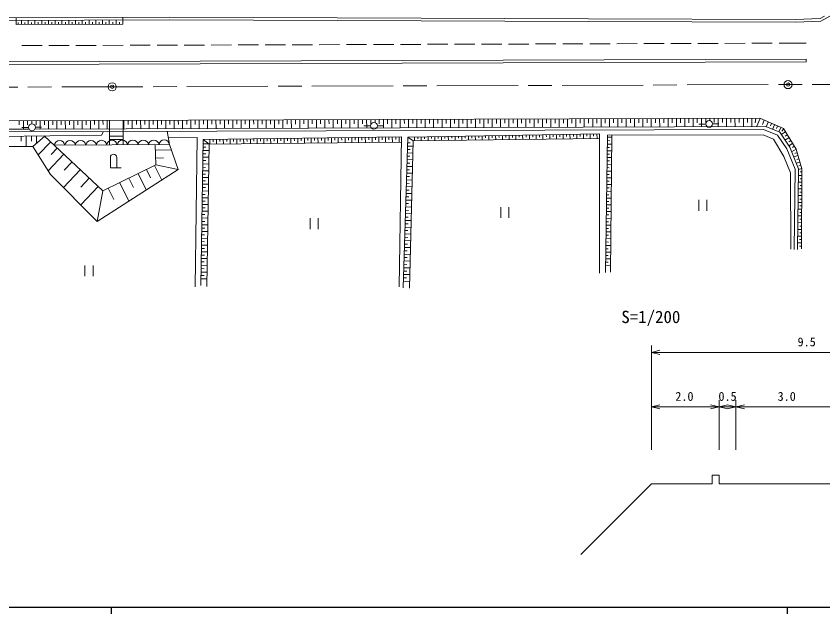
# Model space of a CAD drawing. Units: millimetres, scale not verified, with parts at other scales. Extents: x 40000 to 680000, y 20000 to 380000.
# Drawn here: x 153966 to 273297, y 204000 to 292473 of the extents above; entities that cross this region are included whole.
import ezdxf
from ezdxf.enums import TextEntityAlignment as Align

# ---------------------------------------------------------------- set-up
doc = ezdxf.new("R2010")
doc.units = ezdxf.units.MM
doc.header["$LTSCALE"] = 1000
doc.header["$PDMODE"] = 32
doc.header["$PDSIZE"] = 500
doc.linetypes.add('CHAIN', pattern=[18.5, 12, -1.5, 3.5, -1.5])
for name, color, linetype, lineweight in [('M-BGD', 7, 'Continuous', 13), ('M-BGD-HTXT', 7, 'Continuous', 13), ('M-BMK', 2, 'CHAIN', 13), ('M-BMK-SRVR', 3, 'Continuous', 13), ('M-TTL-BAND', 7, 'Continuous', 25)]:
    doc.layers.add(name, color=color, linetype=linetype, lineweight=lineweight)
doc.styles.add('ＭＳ ゴシック', font='')
doc.styles.add('ＭＳ 明朝', font='')
doc.styles.get('ＭＳ ゴシック').set_extended_font_data('MS Gothic')
doc.styles.get('ＭＳ 明朝').set_extended_font_data('MS Mincho')

msp = doc.modelspace()

# ---------------------------------------------------------------- linework, layer by layer
at = {"layer": 'M-BGD'}
for p, q in [((106696, 291689), (176691, 291917)), ((106699, 292089), (176690, 292317)), ((153977, 292243), (153974, 291251)), ((153974, 291251), (169750, 291302)), ((154250, 291251), (154249, 291548)), ((154750, 291253), (154748, 291846)), ((155250, 291255), (155249, 291551)), ((155750, 291256), (155748, 291849)), ((156250, 291258), (156249, 291554)), ((156750, 291260), (156748, 291852)), ((157250, 291261), (157249, 291558)), ((157750, 291263), (157748, 291856)), ((158250, 291265), (158249, 291561)), ((158750, 291266), (158748, 291859)), ((159250, 291268), (159249, 291564)), ((159750, 291269), (159748, 291862)), ((160250, 291271), (160249, 291567)), ((160750, 291273), (160748, 291865)), ((161250, 291274), (161249, 291571)), ((161750, 291276), (161748, 291869)), ((162250, 291278), (162249, 291574)), ((162750, 291279), (162748, 291872)), ((163250, 291281), (163249, 291577)), ((163750, 291282), (163748, 291875)), ((164250, 291284), (164249, 291580)), ((164750, 291286), (164748, 291878)), ((165250, 291287), (165249, 291584)), ((165750, 291289), (165748, 291882)), ((166250, 291291), (166249, 291587)), ((166750, 291292), (166748, 291885)), ((167250, 291294), (167249, 291590)), ((167750, 291296), (167748, 291888)), ((168250, 291297), (168249, 291594)), ((168750, 291299), (168748, 291892)), ((169250, 291300), (169249, 291597)), ((169750, 292295), (169750, 291302)), ((235084, 292101), (235084, 292103)), ((157812, 288112), (154812, 288102)), ((161812, 288125), (158812, 288115)), ((165812, 288138), (162812, 288128)), ((169812, 288151), (166812, 288141)), ((173812, 288164), (170812, 288154)), ((177812, 288177), (174812, 288167)), ((181812, 288190), (178812, 288180)), ((185812, 288203), (182812, 288193)), ((189812, 288216), (186812, 288206)), ((193812, 288229), (190812, 288219)), ((197812, 288242), (194812, 288232)), ((201812, 288255), (198812, 288245)), ((205812, 288268), (202812, 288259)), ((209812, 288281), (206812, 288272)), ((213812, 288294), (210812, 288285)), ((217812, 288307), (214812, 288298)), ((221812, 288320), (218812, 288311)), ((225812, 288334), (222812, 288324)), ((229812, 288347), (226812, 288337)), ((233812, 288360), (230812, 288350)), ((237812, 288373), (234812, 288363)), ((241812, 288386), (238812, 288376)), ((245812, 288399), (242812, 288389)), ((249812, 288412), (246812, 288402)), ((253812, 288425), (250812, 288415)), ((257812, 288438), (254812, 288428)), ((261812, 288451), (258812, 288441)), ((265812, 288464), (262812, 288454)), ((270812, 288480), (266812, 288467)), ((134772, 285668), (270819, 286111)), ((134773, 285268), (270821, 285711)), ((270821, 285711), (270819, 286111)), ((149016, 276973), (263964, 277348)), ((154432, 276990), (154434, 276371)), ((155051, 276992), (155055, 275754)), ((155670, 276995), (155672, 276375)), ((156289, 276997), (156291, 276518)), ((156908, 276999), (156910, 276379)), ((157527, 277001), (157531, 275762)), ((158146, 277003), (158148, 276384)), ((158765, 277005), (158769, 275766)), ((159385, 277007), (159387, 276388)), ((160004, 277009), (160008, 275770)), ((160623, 277011), (160625, 276392)), ((161242, 277013), (161246, 275775)), ((161861, 277015), (161863, 276396)), ((162480, 277017), (162484, 275779)), ((163099, 277019), (163101, 276400)), ((163718, 277021), (163722, 275783)), ((164337, 277023), (164339, 276404)), ((164956, 277025), (164960, 275787)), ((165575, 277027), (165577, 276408)), ((166195, 277029), (166199, 275791)), ((166814, 277031), (166816, 276412)), ((167433, 277033), (167437, 275795)), ((167760, 277034), (167772, 273398)), ((169779, 277041), (169791, 273409)), ((169909, 277041), (169913, 275803)), ((170528, 277043), (170530, 276424)), ((171147, 277045), (171151, 275807)), ((171766, 277047), (171768, 276428)), ((172385, 277049), (172390, 275811)), ((173005, 277051), (173007, 276432)), ((173624, 277053), (173628, 275815)), ((174243, 277055), (174245, 276436)), ((174862, 277057), (174866, 275819)), ((175481, 277059), (175483, 276440)), ((176100, 277061), (176104, 275823)), ((176719, 277063), (176721, 276444)), ((177338, 277065), (177342, 275827)), ((177957, 277067), (177959, 276448)), ((178576, 277069), (178580, 275831)), ((179195, 277071), (179198, 276452)), ((179815, 277073), (179819, 275835)), ((180434, 277075), (180436, 276456)), ((181053, 277077), (181057, 275839)), ((181672, 277079), (181674, 276460)), ((182291, 277081), (182295, 275843)), ((182910, 277083), (182912, 276464)), ((183529, 277085), (183533, 275847)), ((184148, 277087), (184150, 276468)), ((184767, 277089), (184771, 275851)), ((185386, 277091), (185388, 276472)), ((186006, 277093), (186010, 275855)), ((186625, 277095), (186627, 276476)), ((187244, 277097), (187248, 275859)), ((187863, 277100), (187865, 276480)), ((188482, 277102), (188486, 275863)), ((189101, 277104), (189103, 276484)), ((189720, 277106), (189724, 275867)), ((190339, 277108), (190341, 276488)), ((190958, 277110), (190962, 275871)), ((191577, 277112), (191579, 276493)), ((192196, 277114), (192200, 275875)), ((192816, 277116), (192818, 276497)), ((193435, 277118), (193439, 275879)), ((194054, 277120), (194056, 276501)), ((194673, 277122), (194677, 275884)), ((195292, 277124), (195294, 276505)), ((195911, 277126), (195915, 275888)), ((196530, 277128), (196532, 276509)), ((197149, 277130), (197153, 275892)), ((197768, 277132), (197770, 276513)), ((198387, 277134), (198391, 275896)), ((199006, 277136), (199008, 276517)), ((199626, 277138), (199630, 275900)), ((200245, 277140), (200247, 276521)), ((200864, 277142), (200868, 275904)), ((201483, 277144), (201485, 276525)), ((202102, 277146), (202106, 275908)), ((202721, 277148), (202723, 276529)), ((203340, 277150), (203344, 275912)), ((203959, 277152), (203961, 276533)), ((204578, 277154), (204582, 275916)), ((205197, 277156), (205199, 276537)), ((205816, 277158), (205821, 275920)), ((206436, 277160), (206438, 276541)), ((207055, 277162), (207056, 276706)), ((207674, 277164), (207676, 276545)), ((208293, 277166), (208297, 275928)), ((208912, 277168), (208914, 276549)), ((209531, 277170), (209535, 275932)), ((210150, 277172), (210152, 276553)), ((210769, 277174), (210773, 275936)), ((211388, 277176), (211390, 276557)), ((212007, 277178), (212011, 275940)), ((212627, 277180), (212629, 276561)), ((213246, 277182), (213250, 275944)), ((213865, 277184), (213867, 276565)), ((214484, 277186), (214488, 275948)), ((215103, 277188), (215105, 276569)), ((215722, 277190), (215726, 275952)), ((216341, 277192), (216343, 276573)), ((216960, 277194), (216964, 275956)), ((217579, 277196), (217581, 276577)), ((218198, 277198), (218202, 275960)), ((218817, 277200), (218819, 276581)), ((219437, 277202), (219441, 275964)), ((220056, 277204), (220058, 276585)), ((220675, 277207), (220679, 275968)), ((221294, 277209), (221296, 276589)), ((221913, 277211), (221917, 275972)), ((222532, 277213), (222534, 276593)), ((223151, 277215), (223155, 275976)), ((223770, 277217), (223772, 276598)), ((224389, 277219), (224393, 275980)), ((225008, 277221), (225010, 276602)), ((225627, 277223), (225631, 275984)), ((226247, 277225), (226249, 276606)), ((226866, 277227), (226870, 275989)), ((227485, 277229), (227487, 276610)), ((228104, 277231), (228108, 275993)), ((228723, 277233), (228725, 276614)), ((229342, 277235), (229346, 275997)), ((229961, 277237), (229963, 276618)), ((230580, 277239), (230584, 276001)), ((231199, 277241), (231201, 276622)), ((231818, 277243), (231822, 276005)), ((232437, 277245), (232440, 276626)), ((233057, 277247), (233061, 276009)), ((233676, 277249), (233678, 276630)), ((234295, 277251), (234299, 276013)), ((234914, 277253), (234916, 276634)), ((235533, 277255), (235537, 276017)), ((236152, 277257), (236154, 276638)), ((236771, 277259), (236775, 276021)), ((237390, 277261), (237392, 276642)), ((238009, 277263), (238013, 276025)), ((238628, 277265), (238630, 276646)), ((239248, 277267), (239252, 276029)), ((239867, 277269), (239869, 276650)), ((240486, 277271), (240490, 276033)), ((241105, 277273), (241107, 276654)), ((241724, 277275), (241728, 276037)), ((242343, 277277), (242345, 276658)), ((242962, 277279), (242966, 276041)), ((243581, 277281), (243583, 276662)), ((244200, 277283), (244204, 276045)), ((244819, 277285), (244821, 276666)), ((245438, 277287), (245442, 276049)), ((246058, 277289), (246060, 276670)), ((246677, 277291), (246681, 276053)), ((247296, 277293), (247298, 276674)), ((247915, 277295), (247919, 276057)), ((248534, 277297), (248536, 276678)), ((249153, 277299), (249157, 276061)), ((249772, 277301), (249774, 276682)), ((250391, 277303), (250395, 276065)), ((251010, 277305), (251012, 276686)), ((251629, 277307), (251633, 276069)), ((252248, 277309), (252250, 276690)), ((252868, 277311), (252872, 276073)), ((253487, 277314), (253489, 276694)), ((254106, 277316), (254110, 276077)), ((254725, 277318), (254727, 276698)), ((255344, 277320), (255348, 276081)), ((255963, 277322), (255965, 276702)), ((256582, 277324), (256583, 277013)), ((257201, 277326), (257203, 276707)), ((257820, 277328), (257824, 276089)), ((258439, 277330), (258441, 276711)), ((259058, 277332), (259063, 276093)), ((259678, 277334), (259680, 276715)), ((260297, 277336), (260301, 276098)), ((260916, 277338), (260918, 276719)), ((261535, 277340), (261539, 276102)), ((262154, 277342), (262156, 276723)), ((262773, 277344), (262777, 276106)), ((263392, 277346), (263273, 276667)), ((264007, 277329), (263472, 276108)), ((263964, 277348), (267453, 275817)), ((264618, 277061), (264350, 276450)), ((67870, 275070), (264501, 275711)), ((67891, 275470), (155885, 275757)), ((155812, 276002), (154800, 276002)), ((156739, 275760), (264844, 276112)), ((156811, 276015), (157718, 276014)), ((206396, 276219), (205384, 276225)), ((207396, 276225), (208302, 276218)), ((255987, 276505), (254974, 276505)), ((256986, 276518), (257893, 276517)), ((265228, 276793), (264916, 276083)), ((265686, 276592), (265530, 276237)), ((266144, 276391), (265845, 275710)), ((266601, 276190), (266452, 275850)), ((267059, 275989), (266773, 275338)), ((267490, 275757), (267220, 275463)), ((267453, 275817), (269343, 272763)), ((148514, 274639), (166607, 274861)), ((154697, 274715), (154706, 273959)), ((155453, 274724), (155472, 273194)), ((156218, 274734), (156228, 273969)), ((158188, 274709), (156447, 273194)), ((156983, 274743), (156997, 273673)), ((158137, 274757), (166789, 266592)), ((166607, 274861), (166865, 275393)), ((169786, 274723), (167767, 274716)), ((176299, 275424), (176651, 273450)), ((176467, 274480), (180752, 274503)), ((180752, 274503), (180452, 252414)), ((181615, 274222), (210993, 274612)), ((199614, 274461), (199624, 273683)), ((200114, 274468), (200119, 274079)), ((200614, 274474), (200624, 273693)), ((201113, 274481), (201119, 274090)), ((201613, 274488), (201624, 273703)), ((202113, 274494), (202119, 274102)), ((202613, 274501), (202624, 273713)), ((203113, 274508), (203119, 274113)), ((203613, 274514), (203624, 273722)), ((204113, 274521), (204118, 274125)), ((204613, 274528), (204624, 273732)), ((205113, 274534), (205118, 274137)), ((205613, 274541), (205624, 273742)), ((206113, 274548), (206118, 274148)), ((206613, 274554), (206624, 273752)), ((207113, 274561), (207118, 274160)), ((207613, 274567), (207624, 273762)), ((208113, 274574), (208118, 274171)), ((208613, 274581), (208624, 273771)), ((209113, 274587), (209118, 274183)), ((209613, 274594), (209624, 273781)), ((210113, 274601), (210118, 274194)), ((210993, 274612), (210611, 252386)), ((210613, 274607), (210624, 273791)), ((211200, 252243), (211890, 274572)), ((211890, 274572), (240259, 275039)), ((211890, 274572), (212688, 274022)), ((212890, 274589), (212900, 274025)), ((213390, 274597), (213395, 274315)), ((213890, 274605), (213899, 274038)), ((214390, 274613), (214395, 274330)), ((214890, 274622), (214899, 274051)), ((215390, 274630), (215395, 274344)), ((215890, 274638), (215899, 274064)), ((216390, 274646), (216395, 274359)), ((216890, 274655), (216899, 274077)), ((217390, 274663), (217394, 274374)), ((217890, 274671), (217899, 274090)), ((218390, 274679), (218394, 274389)), ((218889, 274687), (218899, 274103)), ((219389, 274696), (219394, 274403)), ((219889, 274704), (219899, 274116)), ((220389, 274712), (220394, 274418)), ((220889, 274720), (220899, 274129)), ((221389, 274729), (221394, 274433)), ((221889, 274737), (221899, 274142)), ((222389, 274745), (222394, 274448)), ((222889, 274753), (222899, 274155)), ((223389, 274761), (223394, 274462)), ((223889, 274770), (223899, 274168)), ((224389, 274778), (224394, 274477)), ((224889, 274786), (224899, 274181)), ((225389, 274794), (225394, 274492)), ((225889, 274803), (225899, 274194)), ((226388, 274811), (226393, 274507)), ((226888, 274819), (226898, 274207)), ((227388, 274827), (227393, 274521)), ((227888, 274835), (227898, 274220)), ((228388, 274844), (228393, 274536)), ((228888, 274852), (228898, 274233)), ((229388, 274860), (229393, 274551)), ((229888, 274868), (229898, 274247)), ((230388, 274877), (230393, 274566)), ((230888, 274885), (230898, 274260)), ((231388, 274893), (231393, 274580)), ((231888, 274901), (231898, 274273)), ((232388, 274909), (232393, 274595)), ((232888, 274918), (232898, 274286)), ((233388, 274926), (233393, 274610)), ((233887, 274934), (233898, 274299)), ((234387, 274942), (234393, 274625)), ((234887, 274951), (234898, 274312)), ((235387, 274959), (235392, 274639)), ((235887, 274967), (235898, 274325)), ((236387, 274975), (236392, 274654)), ((236887, 274983), (236898, 274338)), ((237387, 274992), (237392, 274669)), ((237887, 275000), (237898, 274351)), ((238387, 275008), (238392, 274684)), ((238887, 275016), (238897, 274364)), ((239387, 275024), (239392, 274698)), ((239887, 275033), (239897, 274377)), ((240259, 275039), (240271, 254436)), ((241144, 254546), (241446, 274839)), ((241442, 274543), (242094, 274534)), ((241446, 274839), (264451, 274918)), ((241880, 254582), (242097, 274841)), ((264451, 274918), (265978, 274264)), ((267753, 275332), (267134, 274949)), ((268279, 274482), (267695, 274120)), ((268016, 274907), (267707, 274715)), ((159077, 273869), (157246, 271929)), ((176651, 273450), (159628, 273350)), ((169788, 274195), (167769, 274189)), ((174615, 270445), (174547, 273437)), ((176651, 273450), (177936, 269775)), ((181288, 252595), (181615, 274222)), ((181606, 273593), (182416, 273581)), ((181615, 274222), (182497, 273516)), ((182188, 252459), (182497, 273516)), ((182497, 273516), (210978, 273794)), ((182615, 274235), (182625, 273517)), ((183115, 274242), (183120, 273883)), ((183615, 274248), (183625, 273527)), ((184115, 274255), (184120, 273894)), ((184615, 274262), (184625, 273537)), ((185115, 274268), (185120, 273906)), ((185615, 274275), (185625, 273547)), ((186115, 274282), (186120, 273917)), ((186615, 274288), (186624, 273556)), ((187115, 274295), (187120, 273929)), ((187615, 274302), (187624, 273566)), ((188115, 274308), (188120, 273940)), ((188615, 274315), (188624, 273576)), ((189115, 274321), (189119, 273952)), ((189615, 274328), (189624, 273586)), ((190114, 274335), (190119, 273964)), ((190614, 274341), (190624, 273595)), ((191114, 274348), (191119, 273975)), ((191614, 274355), (191624, 273605)), ((192114, 274361), (192119, 273987)), ((192614, 274368), (192624, 273615)), ((193114, 274375), (193119, 273998)), ((193614, 274381), (193624, 273625)), ((194114, 274388), (194119, 274010)), ((194614, 274395), (194624, 273635)), ((195114, 274401), (195119, 274021)), ((195614, 274408), (195624, 273644)), ((196114, 274415), (196119, 274033)), ((196614, 274421), (196624, 273654)), ((197114, 274428), (197119, 274044)), ((197614, 274434), (197624, 273664)), ((198114, 274441), (198119, 274056)), ((198614, 274448), (198624, 273674)), ((199114, 274454), (199119, 274067)), ((211864, 273733), (212274, 273720)), ((212157, 252219), (212688, 274022)), ((212688, 274022), (240259, 274382)), ((241427, 273544), (242083, 273534)), ((241435, 274043), (241763, 274039)), ((265978, 274264), (267540, 271683)), ((268543, 274056), (268250, 273875)), ((268806, 273631), (268256, 273291)), ((156447, 273194), (149413, 273194)), ((159064, 269050), (156447, 273194)), ((160048, 272954), (159132, 271983)), ((174565, 272646), (176913, 272700)), ((181583, 272093), (182029, 272086)), ((181591, 272593), (182483, 272580)), ((181598, 273093), (182044, 273086)), ((211818, 272234), (212644, 272208)), ((211834, 272734), (212246, 272721)), ((211849, 273233), (212668, 273208)), ((241412, 272544), (242072, 272534)), ((241420, 273044), (241750, 273039)), ((269332, 272781), (268681, 272378)), ((269069, 273206), (268794, 273036)), ((269475, 272303), (269141, 272154)), ((269343, 272763), (270179, 269856)), ((161018, 272038), (158717, 269599)), ((162238, 270887), (161087, 269668)), ((167903, 271551), (167903, 270031)), ((168863, 270031), (168863, 271551)), ((168863, 271551), (168863, 271551)), ((174592, 271450), (175789, 271477)), ((181568, 271093), (182014, 271086)), ((181575, 271593), (182468, 271580)), ((211787, 271234), (212619, 271209)), ((211803, 271734), (212219, 271721)), ((241390, 271044), (241724, 271039)), ((241397, 271544), (242062, 271534)), ((241405, 272044), (241737, 272039)), ((267540, 271683), (268522, 269284)), ((269614, 271822), (268982, 271641)), ((269752, 271342), (269436, 271251)), ((163457, 269736), (160976, 267107)), ((177936, 269775), (165933, 262072)), ((166789, 266592), (174615, 270445)), ((167903, 270031), (169503, 270031)), ((173231, 269763), (173827, 268552)), ((174443, 270360), (175500, 268212)), ((174615, 270445), (177936, 269775)), ((181553, 270093), (182000, 270087)), ((181560, 270593), (182454, 270580)), ((211741, 269735), (212164, 269722)), ((211756, 270235), (212595, 270209)), ((211772, 270734), (212191, 270722)), ((241375, 270044), (241711, 270039)), ((241382, 270544), (242051, 270534)), ((269890, 270861), (269361, 270709)), ((270166, 269900), (269692, 269764)), ((270028, 270381), (269764, 270305)), ((270179, 269856), (270143, 258043)), ((165933, 262072), (159064, 269050)), ((164772, 268496), (163531, 267181)), ((170652, 268494), (171325, 267127)), ((172019, 269167), (173212, 266743)), ((181530, 268594), (182424, 268580)), ((181538, 269093), (181985, 269087)), ((181545, 269593), (182439, 269580)), ((211710, 268735), (212136, 268722)), ((211725, 269235), (212571, 269209)), ((241353, 268544), (242029, 268534)), ((241360, 269044), (241698, 269039)), ((241367, 269544), (242040, 269534)), ((268522, 269284), (268558, 257999)), ((270176, 268902), (269682, 268903)), ((270178, 269402), (269931, 269403)), ((169284, 267821), (170630, 265086)), ((181515, 267594), (182410, 267580)), ((181523, 268094), (181970, 268087)), ((211679, 267736), (212108, 267723)), ((211694, 268236), (212546, 268209)), ((241338, 267544), (242019, 267534)), ((241345, 268044), (241686, 268039)), ((270173, 267902), (269671, 267903)), ((270171, 267402), (269920, 267403)), ((270175, 268402), (269928, 268403)), ((166086, 267255), (163514, 264530)), ((166789, 266592), (165933, 262072)), ((167603, 266993), (168431, 265312)), ((181500, 266594), (182395, 266580)), ((181507, 267094), (181955, 267087)), ((211633, 266237), (212498, 266210)), ((211648, 266736), (212081, 266723)), ((211664, 267236), (212522, 267210)), ((241323, 266544), (242008, 266534)), ((241330, 267044), (241673, 267039)), ((270170, 266902), (269660, 266903)), ((270168, 266402), (269913, 266403)), ((181477, 265094), (181925, 265087)), ((181485, 265594), (182380, 265580)), ((181492, 266094), (181940, 266087)), ((211602, 265237), (212473, 265210)), ((211617, 265737), (212053, 265723)), ((241300, 265044), (241647, 265039)), ((241308, 265544), (241997, 265534)), ((241315, 266044), (241660, 266039)), ((254933, 265259), (254933, 263659)), ((256133, 263659), (256133, 265259)), ((270167, 265902), (269648, 265904)), ((270165, 265402), (269906, 265403)), ((181462, 264094), (181910, 264087)), ((181470, 264594), (182366, 264580)), ((211555, 263738), (211998, 263724)), ((211571, 264238), (212449, 264210)), ((211586, 264737), (212025, 264724)), ((225655, 264196), (225655, 262596)), ((226855, 262596), (226855, 264196)), ((241285, 264045), (241634, 264039)), ((241293, 264545), (241986, 264534)), ((270161, 263902), (269626, 263904)), ((270164, 264902), (269637, 264904)), ((270162, 264402), (269899, 264403)), ((181439, 262594), (182336, 262581)), ((181447, 263094), (181895, 263087)), ((181454, 263594), (182351, 263581)), ((197444, 262563), (197444, 260963)), ((198644, 260963), (198644, 262563)), ((211524, 262738), (211970, 262725)), ((211540, 263238), (212425, 263211)), ((241263, 262545), (241965, 262534)), ((241270, 263045), (241621, 263039)), ((241278, 263545), (241976, 263534)), ((270158, 262902), (269615, 262904)), ((270159, 263402), (269892, 263403)), ((181424, 261594), (182322, 261581)), ((181432, 262094), (181880, 262087)), ((211493, 261739), (211942, 261725)), ((211509, 262239), (212400, 262211)), ((241248, 261545), (241954, 261534)), ((241256, 262045), (241609, 262040)), ((270155, 261902), (269603, 261904)), ((270153, 261402), (269877, 261403)), ((270156, 262402), (269885, 262403)), ((181409, 260594), (182307, 260581)), ((181417, 261094), (181866, 261088)), ((211447, 260240), (212352, 260212)), ((211463, 260739), (211915, 260725)), ((211478, 261239), (212376, 261211)), ((241233, 260545), (241944, 260534)), ((241241, 261045), (241596, 261040)), ((270151, 260902), (269592, 260904)), ((270150, 260402), (269870, 260403)), ((181386, 259095), (181836, 259088)), ((181394, 259595), (182292, 259581)), ((181402, 260095), (181851, 260088)), ((211416, 259240), (212327, 259212)), ((211432, 259740), (211887, 259726)), ((241211, 259045), (241570, 259040)), ((241218, 259545), (241933, 259534)), ((241226, 260045), (241583, 260040)), ((270148, 259902), (269581, 259904)), ((270147, 259402), (269863, 259403)), ((181371, 258095), (181821, 258088)), ((181379, 258595), (182277, 258581)), ((211385, 258240), (212303, 258212)), ((211401, 258740), (211860, 258726)), ((241196, 258045), (241557, 258040)), ((241203, 258545), (241922, 258534)), ((270145, 258902), (269570, 258904)), ((270144, 258402), (269856, 258403)), ((181349, 256595), (182248, 256581)), ((181356, 257095), (181806, 257088)), ((181364, 257595), (182263, 257581)), ((211339, 256741), (211804, 256727)), ((211354, 257241), (212279, 257212)), ((211370, 257741), (211832, 257726)), ((241181, 257045), (241544, 257040)), ((241188, 257545), (241911, 257535)), ((164139, 255571), (164139, 253971)), ((165339, 253971), (165339, 255571)), ((181333, 255595), (182233, 255581)), ((181341, 256095), (181791, 256088)), ((211308, 255742), (211777, 255727)), ((211323, 256241), (212254, 256213)), ((241159, 255546), (241890, 255535)), ((241166, 256045), (241532, 256040)), ((241173, 256545), (241901, 256535)), ((181318, 254595), (182219, 254582)), ((181326, 255095), (181776, 255088)), ((211262, 254242), (212206, 254213)), ((211277, 254742), (211749, 254728)), ((211293, 255242), (212230, 255213)), ((181303, 253595), (182204, 253582)), ((181311, 254095), (181761, 254088)), ((211231, 253243), (212181, 253213)), ((211246, 253743), (211721, 253728))]:
    msp.add_line(p, q, dxfattribs=at)
for points in [[(176691, 291917), (238617, 291690), (269273, 291597), (273020, 291743), (274345, 292446)], [(176693, 292317), (238619, 292090), (269266, 291997), (272914, 292139), (273543, 292473)], [(264501, 275711), (266579, 274877), (267948, 272852), (269192, 269799), (269059, 257944)], [(264844, 276112), (266908, 275284), (268392, 273089), (269693, 269894), (269559, 257938)]]:
    msp.add_lwpolyline(points, dxfattribs=at)
for centre in [(256486, 276522), (156311, 276019), (206896, 276232)]:
    msp.add_circle(centre, 500, dxfattribs=at)
for centre, radius, start, end in [((160402, 273277), 778, 6.06724, 174.60508), ((161950, 273286), 778, 6.06724, 174.60508), ((163497, 273295), 778, 6.06724, 174.60508), ((165045, 273304), 778, 6.06724, 174.60508), ((166592, 273313), 778, 6.06724, 174.60508), ((168140, 273322), 778, 6.06724, 174.60508), ((169687, 273331), 778, 6.06724, 174.60508), ((171235, 273340), 778, 6.06724, 174.60508), ((172782, 273349), 778, 6.06724, 174.60508), ((174330, 273358), 778, 6.06724, 174.60508), ((175877, 273368), 778, 6.06724, 174.60508), ((168383, 271551), 480, 0, 180)]:
    msp.add_arc(centre, radius, start, end, dxfattribs=at)
at = {"layer": 'M-BGD-HTXT'}
for p, q in [((247947, 228266), (247947, 243707)), ((247947, 242707), (249197, 243020)), ((247947, 242707), (295447, 242707)), ((247947, 242707), (249197, 242395)), ((257947, 228266), (257947, 235637)), ((260447, 228266), (260447, 235637)), ((247947, 234637), (249197, 234949)), ((247947, 234637), (257947, 234637)), ((247947, 234637), (249197, 234324)), ((257947, 234637), (256697, 234949)), ((257947, 234637), (256697, 234324)), ((257947, 234637), (259197, 234949)), ((257947, 234637), (260447, 234637)), ((257947, 234637), (259197, 234324)), ((260447, 234637), (259197, 234949)), ((260447, 234637), (259197, 234324)), ((260447, 234637), (261697, 234949)), ((260447, 234637), (275447, 234637)), ((260447, 234637), (261697, 234324)), ((256947, 223266), (256947, 224516)), ((256947, 224516), (257947, 224516)), ((257947, 224516), (257947, 223266)), ((247947, 223266), (237487, 212806)), ((247947, 223266), (256947, 223266)), ((257947, 223266), (260447, 223266)), ((260447, 223266), (272947, 223266)), ((272947, 223266), (290447, 223266))]:
    msp.add_line(p, q, dxfattribs=at)
at = {"layer": 'M-BMK'}
msp.add_line((68218, 281686), (487715, 283054), dxfattribs=at)
at = {"layer": 'M-BMK-SRVR'}
for centre in [(268149, 282338), (168175, 282012)]:
    msp.add_circle(centre, 600, dxfattribs=at)
for p in [(168175, 282012), (268149, 282338)]:
    msp.add_point(p, dxfattribs=at)
at = {"layer": 'M-TTL-BAND'}
for p, q in [((40000, 205000), (579000, 205000)), ((168000, 205000), (168000, 204000)), ((268000, 205000), (268000, 204000))]:
    msp.add_line(p, q, dxfattribs=at)

# ---------------------------------------------------------------- texts
at = {"layer": 'M-BGD-HTXT', "style": 'ＭＳ 明朝'}
msp.add_text('S=1/200', height=1833, dxfattribs=at).set_placement((243486, 246489), align=Align.BOTTOM_LEFT)
at = {"layer": 'M-BGD-HTXT', "style": 'ＭＳ ゴシック'}
for s, p in [('9.5', (270900, 243207)), ('2.0', (252817, 235137)), ('0.5', (259197, 235137)), ('3.0', (267947, 235137))]:
    msp.add_text(s, height=1320, dxfattribs=at).set_placement(p, align=Align.BOTTOM_CENTER)

doc.saveas('drawing.dxf')
